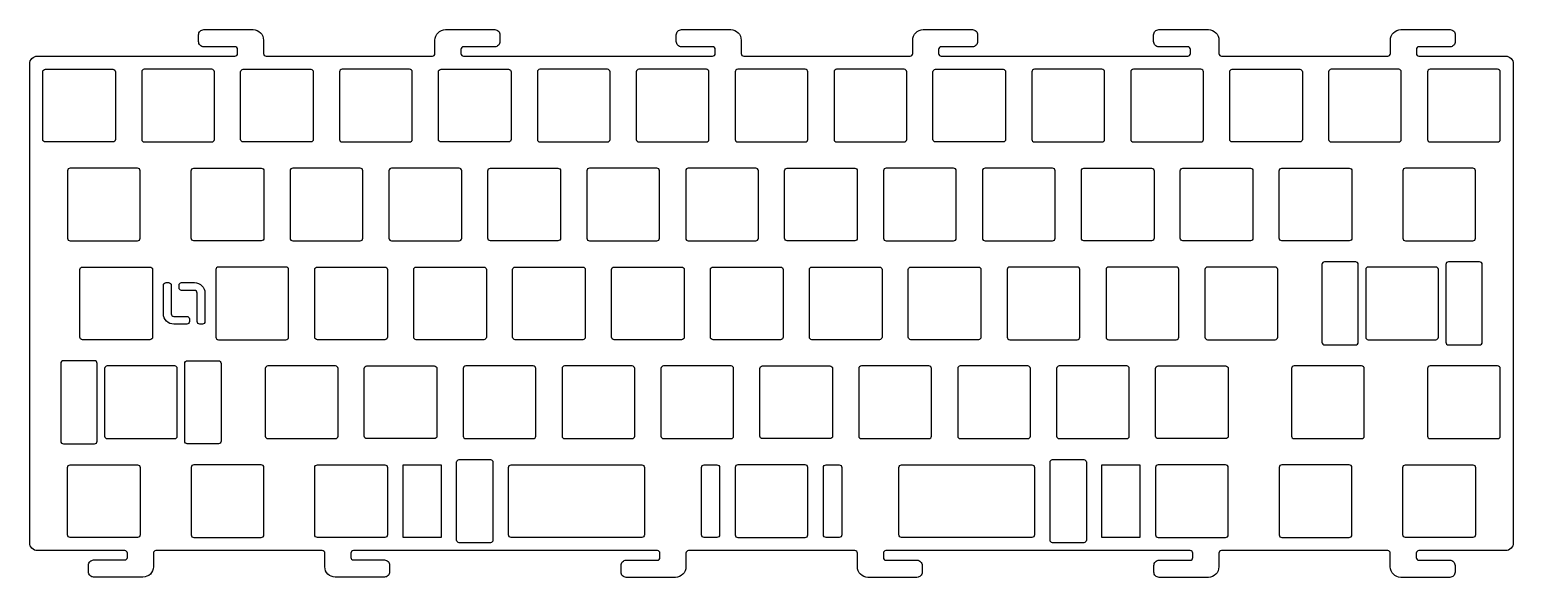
# Model space of a CAD drawing. Header units: millimetres. Extents: x -143 to 143, y -53 to 53.
import ezdxf

# ---------------------------------------------------------------- set-up
doc = ezdxf.new("R2010")
doc.units = ezdxf.units.MM
doc.layers.get('0').update_dxf_attribs({"linetype": 'CONTINUOUS'})

msp = doc.modelspace()

# ---------------------------------------------------------------- linework, layer by layer
for points in [[(-81.02, -48.9, 0.414214), (-80.52, -49.4), (-74.55, -49.4, -0.414214), (-73.55, -50.4), (-73.55, -51.7, -0.414214), (-74.55, -52.7), (-84.02, -52.7, -0.414214), (-86.02, -50.7), (-86.02, -48.1, 0.414214), (-86.52, -47.6), (-118.55, -47.6, 0.414214), (-119.05, -48.1), (-119.05, -50.7, -0.414214), (-121.05, -52.7), (-130.55, -52.7, -0.414214), (-131.55, -51.7), (-131.55, -50.4, -0.414214), (-130.55, -49.4), (-124.55, -49.4, 0.414214), (-124.05, -48.9), (-124.05, -48.1, 0.414214), (-124.55, -47.6), (-141.37, -47.6, -0.414214), (-142.87, -46.1), (-142.87, 46.15, -0.414214), (-141.37, 47.65), (-103.34, 47.65, 0.414214), (-102.84, 48.15), (-102.84, 48.95, 0.414214), (-103.34, 49.45), (-109.34, 49.45, -0.414214), (-110.34, 50.45), (-110.34, 51.75, -0.414214), (-109.34, 52.75), (-99.84, 52.75, -0.414214), (-97.84, 50.75), (-97.84, 48.15, 0.414214), (-97.34, 47.65), (-65.31, 47.65, 0.414214), (-64.81, 48.15), (-64.81, 50.75, -0.414214), (-62.81, 52.75), (-53.31, 52.75, -0.414214), (-52.31, 51.75), (-52.31, 50.45, -0.414214), (-53.31, 49.45), (-59.31, 49.45, 0.414214), (-59.81, 48.95), (-59.81, 48.15, 0.414214), (-59.31, 47.65), (-11.34, 47.65, 0.414214), (-10.84, 48.15), (-10.84, 48.95, 0.414214), (-11.34, 49.45), (-17.34, 49.45, -0.414214), (-18.34, 50.45), (-18.34, 51.75, -0.414214), (-17.34, 52.75), (-7.84, 52.75, -0.414214), (-5.84, 50.75), (-5.84, 48.15, 0.414214), (-5.34, 47.65), (26.69, 47.65, 0.414214), (27.19, 48.15), (27.19, 50.75, -0.414214), (29.19, 52.75), (38.69, 52.75, -0.414214), (39.69, 51.75), (39.69, 50.45, -0.414214), (38.69, 49.45), (32.69, 49.45, 0.414214), (32.19, 48.95), (32.19, 48.15, 0.414214), (32.69, 47.65), (80.17, 47.65, 0.414214), (80.67, 48.15), (80.67, 48.95, 0.414214), (80.17, 49.45), (74.6, 49.45, -0.414214), (73.6, 50.45), (73.6, 51.75, -0.414214), (74.6, 52.75), (84.17, 52.75, -0.414214), (86.17, 50.75), (86.17, 48.15, 0.414214), (86.67, 47.65), (118.7, 47.65, 0.414214), (119.2, 48.15), (119.2, 50.75, -0.414214), (121.2, 52.75), (130.7, 52.75, -0.414214), (131.7, 51.75), (131.7, 50.45, -0.414214), (130.7, 49.45), (124.7, 49.45, 0.414214), (124.2, 48.95), (124.2, 48.15, 0.414214), (124.7, 47.65), (141.37, 47.65, -0.414213), (142.87, 46.15), (142.87, -46.1, -0.414214), (141.37, -47.6), (124.68, -47.6, 0.414214), (124.18, -48.1), (124.18, -48.95, 0.414214), (124.68, -49.45), (130.65, -49.45, -0.414214), (131.65, -50.45), (131.65, -51.75, -0.414214), (130.65, -52.75), (121.18, -52.75, -0.414214), (119.18, -50.75), (119.18, -48.1, 0.414214), (118.68, -47.6), (86.65, -47.6, 0.414214), (86.15, -48.1), (86.15, -50.75, -0.414214), (84.15, -52.75), (74.65, -52.75, -0.414214), (73.65, -51.75), (73.65, -50.45, -0.414214), (74.65, -49.45), (80.65, -49.45, 0.414214), (81.15, -48.95), (81.15, -48.1, 0.414214), (80.65, -47.6), (22.05, -47.6, 0.414214), (21.55, -48.1), (21.55, -48.95, 0.414214), (22.05, -49.45), (28.02, -49.45, -0.414214), (29.02, -50.45), (29.02, -51.75, -0.414214), (28.02, -52.75), (18.55, -52.75, -0.414214), (16.55, -50.75), (16.55, -48.1, 0.414214), (16.05, -47.6), (-15.98, -47.6, 0.414214), (-16.48, -48.1), (-16.48, -50.75, -0.414214), (-18.48, -52.75), (-27.98, -52.75, -0.414214), (-28.98, -51.75), (-28.98, -50.45, -0.414214), (-27.98, -49.45), (-21.98, -49.45, 0.414214), (-21.48, -48.95), (-21.48, -48.1, 0.414214), (-21.98, -47.6), (-80.52, -47.6, 0.414214), (-81.02, -48.1)], [(-126.85, 31.12), (-139.85, 31.12, -0.414214), (-140.35, 31.62), (-140.35, 44.62, -0.414214), (-139.85, 45.12), (-126.85, 45.12, -0.414214), (-126.35, 44.62), (-126.35, 31.62, -0.414214)], [(-120.8, 45.12, 0.414214), (-121.3, 44.62), (-121.3, 31.62, 0.414214), (-120.8, 31.12), (-107.8, 31.12, 0.414214), (-107.3, 31.62), (-107.3, 44.62, 0.414214), (-107.8, 45.12)], [(-102.25, 31.62), (-102.25, 44.62, -0.414214), (-101.75, 45.12), (-88.75, 45.12, -0.414214), (-88.25, 44.62), (-88.25, 31.62, -0.414214), (-88.75, 31.12), (-101.75, 31.12, -0.414214)], [(-69.2, 44.62, 0.414214), (-69.7, 45.12), (-82.7, 45.12, 0.414214), (-83.2, 44.62), (-83.2, 31.62, 0.414214), (-82.7, 31.12), (-69.7, 31.12, 0.414214), (-69.2, 31.62)], [(-50.15, 44.62), (-50.15, 31.62, -0.414214), (-50.65, 31.12), (-63.65, 31.12, -0.414214), (-64.15, 31.62), (-64.15, 44.62, -0.414214), (-63.65, 45.12), (-50.65, 45.12, -0.414214)], [(-31.6, 31.12, 0.414214), (-31.1, 31.62), (-31.1, 44.62, 0.414214), (-31.6, 45.12), (-44.6, 45.12, 0.414214), (-45.1, 44.62), (-45.1, 31.62, 0.414214), (-44.6, 31.12)], [(-12.55, 31.12, 0.414214), (-12.05, 31.62), (-12.05, 44.62, 0.414214), (-12.55, 45.12), (-25.55, 45.12, 0.414214), (-26.05, 44.62), (-26.05, 31.62, 0.414214), (-25.55, 31.12)], [(-7, 31.62, 0.414214), (-6.5, 31.12), (6.5, 31.12, 0.414214), (7, 31.62), (7, 44.62, 0.414214), (6.5, 45.12), (-6.5, 45.12, 0.414214), (-7, 44.62)], [(25.55, 31.12, 0.414214), (26.05, 31.62), (26.05, 44.62, 0.414214), (25.55, 45.12), (12.55, 45.12, 0.414214), (12.05, 44.62), (12.05, 31.62, 0.414214), (12.55, 31.12)], [(31.1, 31.62), (31.1, 44.62, -0.414214), (31.6, 45.12), (44.6, 45.12, -0.414214), (45.1, 44.62), (45.1, 31.62, -0.414214), (44.6, 31.12), (31.6, 31.12, -0.414214)], [(64.15, 44.62, 0.414214), (63.65, 45.12), (50.65, 45.12, 0.414214), (50.15, 44.62), (50.15, 31.62, 0.414214), (50.65, 31.12), (63.65, 31.12, 0.414214), (64.15, 31.62)], [(69.2, 31.62, 0.414214), (69.7, 31.12), (82.7, 31.12, 0.414214), (83.2, 31.62), (83.2, 44.62, 0.414214), (82.7, 45.12), (69.7, 45.12, 0.414214), (69.2, 44.62)], [(88.75, 45.12), (101.75, 45.12, -0.414214), (102.25, 44.62), (102.25, 31.62, -0.414214), (101.75, 31.12), (88.75, 31.12, -0.414214), (88.25, 31.62), (88.25, 44.62, -0.414214)], [(107.3, 31.62, 0.414214), (107.8, 31.12), (120.8, 31.12, 0.414214), (121.3, 31.62), (121.3, 44.62, 0.414214), (120.8, 45.12), (107.8, 45.12, 0.414214), (107.3, 44.62)], [(126.85, 45.12, 0.414214), (126.35, 44.62), (126.35, 31.62, 0.414214), (126.85, 31.12), (139.85, 31.12, 0.414214), (140.35, 31.62), (140.35, 44.62, 0.414214), (139.85, 45.12)], [(-135.09, 26.07, 0.414214), (-135.59, 25.57), (-135.59, 12.57, 0.414214), (-135.09, 12.07), (-122.09, 12.07, 0.414214), (-121.59, 12.57), (-121.59, 25.57, 0.414214), (-122.09, 26.07)], [(-98.27, 12.07), (-111.27, 12.07, -0.414214), (-111.77, 12.57), (-111.77, 25.57, -0.414214), (-111.27, 26.07), (-98.27, 26.07, -0.414214), (-97.77, 25.57), (-97.77, 12.57, -0.414214)], [(-79.22, 12.07, 0.414214), (-78.72, 12.57), (-78.72, 25.57, 0.414214), (-79.22, 26.07), (-92.22, 26.07, 0.414214), (-92.72, 25.57), (-92.72, 12.57, 0.414214), (-92.22, 12.07)], [(-60.17, 12.07, 0.414214), (-59.67, 12.57), (-59.67, 25.57, 0.414214), (-60.17, 26.07), (-73.17, 26.07, 0.414214), (-73.67, 25.57), (-73.67, 12.57, 0.414214), (-73.17, 12.07)], [(-54.62, 12.57), (-54.62, 25.57, -0.414214), (-54.12, 26.07), (-41.12, 26.07, -0.414214), (-40.62, 25.57), (-40.62, 12.57, -0.414214), (-41.12, 12.07), (-54.12, 12.07, -0.414214)], [(-35.07, 26.07, 0.414214), (-35.57, 25.57), (-35.57, 12.57, 0.414214), (-35.07, 12.07), (-22.07, 12.07, 0.414214), (-21.57, 12.57), (-21.57, 25.57, 0.414214), (-22.07, 26.07)], [(-3.02, 12.07, 0.414214), (-2.52, 12.57), (-2.52, 25.57, 0.414214), (-3.02, 26.07), (-16.02, 26.07, 0.414214), (-16.52, 25.57), (-16.52, 12.57, 0.414214), (-16.02, 12.07)], [(16.03, 12.07), (3.03, 12.07, -0.414214), (2.53, 12.57), (2.53, 25.57, -0.414214), (3.03, 26.07), (16.03, 26.07, -0.414214), (16.53, 25.57), (16.53, 12.57, -0.414214)], [(22.08, 26.07, 0.414214), (21.58, 25.57), (21.58, 12.57, 0.414214), (22.08, 12.07), (35.08, 12.07, 0.414214), (35.58, 12.57), (35.58, 25.57, 0.414214), (35.08, 26.07)], [(41.13, 26.07, 0.414214), (40.63, 25.57), (40.63, 12.57, 0.414214), (41.13, 12.07), (54.13, 12.07, 0.414214), (54.63, 12.57), (54.63, 25.57, 0.414214), (54.13, 26.07)], [(73.68, 25.57), (73.68, 12.57, -0.414214), (73.18, 12.07), (60.18, 12.07, -0.414214), (59.68, 12.57), (59.68, 25.57, -0.414214), (60.18, 26.07), (73.18, 26.07, -0.414214)], [(79.23, 26.07), (92.23, 26.07, -0.414214), (92.73, 25.57), (92.73, 12.57, -0.414214), (92.23, 12.07), (79.23, 12.07, -0.414214), (78.73, 12.57), (78.73, 25.57, -0.414214)], [(97.78, 12.57), (97.78, 25.57, -0.414214), (98.28, 26.07), (111.28, 26.07, -0.414214), (111.78, 25.57), (111.78, 12.57, -0.414214), (111.28, 12.07), (98.28, 12.07, -0.414214)], [(135.09, 12.07, 0.414214), (135.59, 12.57), (135.59, 25.57, 0.414214), (135.09, 26.07), (122.09, 26.07, 0.414214), (121.59, 25.57), (121.59, 12.57, 0.414214), (122.09, 12.07)], [(-119.21, 6.52), (-119.21, -6.48, -0.414214), (-119.71, -6.98), (-132.71, -6.98, -0.414214), (-133.21, -6.48), (-133.21, 6.52, -0.414214), (-132.71, 7.02), (-119.71, 7.02, -0.414214)], [(-93.01, 6.52, 0.414214), (-93.51, 7.02), (-106.51, 7.02, 0.414214), (-107.01, 6.52), (-107.01, -6.48, 0.414214), (-106.51, -6.98), (-93.51, -6.98, 0.414214), (-93.01, -6.48)], [(-73.96, 6.52), (-73.96, -6.48, -0.414214), (-74.46, -6.98), (-87.46, -6.98, -0.414214), (-87.96, -6.48), (-87.96, 6.52, -0.414214), (-87.46, 7.02), (-74.46, 7.02, -0.414214)], [(-54.91, 6.52), (-54.91, -6.48, -0.414214), (-55.41, -6.98), (-68.41, -6.98, -0.414214), (-68.91, -6.48), (-68.91, 6.52, -0.414214), (-68.41, 7.02), (-55.41, 7.02, -0.414214)], [(-36.36, -6.98), (-49.36, -6.98, -0.414214), (-49.86, -6.48), (-49.86, 6.52, -0.414214), (-49.36, 7.02), (-36.36, 7.02, -0.414214), (-35.86, 6.52), (-35.86, -6.48, -0.414214)], [(-17.31, -6.98), (-30.31, -6.98, -0.414214), (-30.81, -6.48), (-30.81, 6.52, -0.414214), (-30.31, 7.02), (-17.31, 7.02, -0.414214), (-16.81, 6.52), (-16.81, -6.48, -0.414214)], [(-11.76, -6.48), (-11.76, 6.52, -0.414214), (-11.26, 7.02), (1.74, 7.02, -0.414214), (2.24, 6.52), (2.24, -6.48, -0.414214), (1.74, -6.98), (-11.26, -6.98, -0.414214)], [(21.29, 6.52), (21.29, -6.48, -0.414214), (20.79, -6.98), (7.79, -6.98, -0.414214), (7.29, -6.48), (7.29, 6.52, -0.414214), (7.79, 7.02), (20.79, 7.02, -0.414214)], [(40.34, 6.52), (40.34, -6.48, -0.414214), (39.84, -6.98), (26.84, -6.98, -0.414214), (26.34, -6.48), (26.34, 6.52, -0.414214), (26.84, 7.02), (39.84, 7.02, -0.414214)], [(58.89, -6.98, 0.414214), (59.39, -6.48), (59.39, 6.52, 0.414214), (58.89, 7.02), (45.89, 7.02, 0.414214), (45.39, 6.52), (45.39, -6.48, 0.414214), (45.89, -6.98)], [(64.44, -6.48, 0.414214), (64.94, -6.98), (77.94, -6.98, 0.414214), (78.44, -6.48), (78.44, 6.52, 0.414214), (77.94, 7.02), (64.94, 7.02, 0.414214), (64.44, 6.52)], [(96.99, -6.98, 0.414214), (97.49, -6.48), (97.49, 6.52, 0.414214), (96.99, 7.02), (83.99, 7.02, 0.414214), (83.49, 6.52), (83.49, -6.48, 0.414214), (83.99, -6.98)], [(106.51, 8.02, 0.414214), (106.01, 7.52), (106.01, -7.48, 0.414214), (106.51, -7.98), (112.51, -7.98, 0.414214), (113.01, -7.48), (113.01, 7.52, 0.414214), (112.51, 8.02)], [(114.44, -6.48, 0.414214), (114.94, -6.98), (127.94, -6.98, 0.414214), (128.44, -6.48), (128.44, 6.52, 0.414214), (127.94, 7.02), (114.94, 7.02, 0.414214), (114.44, 6.52)], [(136.88, 7.52, 0.414214), (136.38, 8.02), (130.38, 8.02, 0.414214), (129.88, 7.52), (129.88, -7.48, 0.414214), (130.38, -7.98), (136.38, -7.98, 0.414214), (136.88, -7.48)], [(-112.61, -3.98), (-115.11, -3.98, -0.414214), (-117.11, -1.98), (-117.11, 3.52, -0.414214), (-116.61, 4.02), (-116.11, 4.02, -0.414214), (-115.61, 3.52), (-115.61, -1.98, 0.414214), (-115.11, -2.48), (-112.61, -2.48, -0.414214), (-112.11, -2.98), (-112.11, -3.48, -0.414214)], [(-109.11, 2.02), (-109.11, -3.48, -0.414214), (-109.61, -3.98), (-110.11, -3.98, -0.414214), (-110.61, -3.48), (-110.61, 2.02, 0.414214), (-111.11, 2.52), (-113.61, 2.52, -0.414214), (-114.11, 3.02), (-114.11, 3.52, -0.414214), (-113.61, 4.02), (-111.11, 4.02, -0.414214)], [(-130.38, -27.03, 0.414214), (-129.88, -26.53), (-129.88, -11.53, 0.414214), (-130.38, -11.03), (-136.38, -11.03, 0.414214), (-136.88, -11.53), (-136.88, -26.53, 0.414214), (-136.38, -27.03)], [(-113.01, -26.53), (-113.01, -11.53, -0.414214), (-112.51, -11.03), (-106.51, -11.03, -0.414214), (-106.01, -11.53), (-106.01, -26.53, -0.414214), (-106.51, -27.03), (-112.51, -27.03, -0.414214)], [(-128.44, -25.53, 0.414214), (-127.94, -26.03), (-114.94, -26.03, 0.414214), (-114.44, -25.53), (-114.44, -12.53, 0.414214), (-114.94, -12.03), (-127.94, -12.03, 0.414214), (-128.44, -12.53)], [(-83.49, -12.53, 0.414214), (-83.99, -12.03), (-96.99, -12.03, 0.414214), (-97.49, -12.53), (-97.49, -25.53, 0.414214), (-96.99, -26.03), (-83.99, -26.03, 0.414214), (-83.49, -25.53)], [(-64.94, -26.03), (-77.94, -26.03, -0.414214), (-78.44, -25.53), (-78.44, -12.53, -0.414214), (-77.94, -12.03), (-64.94, -12.03, -0.414214), (-64.44, -12.53), (-64.44, -25.53, -0.414214)], [(-45.89, -26.03, 0.414214), (-45.39, -25.53), (-45.39, -12.53, 0.414214), (-45.89, -12.03), (-58.89, -12.03, 0.414214), (-59.39, -12.53), (-59.39, -25.53, 0.414214), (-58.89, -26.03)], [(-26.84, -26.03, 0.414214), (-26.34, -25.53), (-26.34, -12.53, 0.414214), (-26.84, -12.03), (-39.84, -12.03, 0.414214), (-40.34, -12.53), (-40.34, -25.53, 0.414214), (-39.84, -26.03)], [(-20.79, -12.03, 0.414214), (-21.29, -12.53), (-21.29, -25.53, 0.414214), (-20.79, -26.03), (-7.79, -26.03, 0.414214), (-7.29, -25.53), (-7.29, -12.53, 0.414214), (-7.79, -12.03)], [(-2.24, -25.53), (-2.24, -12.53, -0.414214), (-1.74, -12.03), (11.26, -12.03, -0.414214), (11.76, -12.53), (11.76, -25.53, -0.414214), (11.26, -26.03), (-1.74, -26.03, -0.414214)], [(30.31, -26.03, 0.414214), (30.81, -25.53), (30.81, -12.53, 0.414214), (30.31, -12.03), (17.31, -12.03, 0.414214), (16.81, -12.53), (16.81, -25.53, 0.414214), (17.31, -26.03)], [(36.36, -12.03, 0.414214), (35.86, -12.53), (35.86, -25.53, 0.414214), (36.36, -26.03), (49.36, -26.03, 0.414214), (49.86, -25.53), (49.86, -12.53, 0.414214), (49.36, -12.03)], [(54.91, -25.53, 0.414214), (55.41, -26.03), (68.41, -26.03, 0.414214), (68.91, -25.53), (68.91, -12.53, 0.414214), (68.41, -12.03), (55.41, -12.03, 0.414214), (54.91, -12.53)], [(74.46, -12.03), (87.46, -12.03, -0.414214), (87.96, -12.53), (87.96, -25.53, -0.414214), (87.46, -26.03), (74.46, -26.03, -0.414214), (73.96, -25.53), (73.96, -12.53, -0.414214)], [(100.16, -25.53, 0.414214), (100.66, -26.03), (113.66, -26.03, 0.414214), (114.16, -25.53), (114.16, -12.53, 0.414214), (113.66, -12.03), (100.66, -12.03, 0.414214), (100.16, -12.53)], [(140.35, -12.53, 0.414214), (139.85, -12.03), (126.85, -12.03, 0.414214), (126.35, -12.53), (126.35, -25.53, 0.414214), (126.85, -26.03), (139.85, -26.03, 0.414214), (140.35, -25.53)], [(-135.59, -44.58), (-135.59, -31.58, -0.414214), (-135.09, -31.08), (-122.09, -31.08, -0.414214), (-121.59, -31.58), (-121.59, -44.58, -0.414214), (-122.09, -45.08), (-135.09, -45.08, -0.414214)], [(-98.27, -45.08, 0.414214), (-97.77, -44.58), (-97.77, -31.58, 0.414214), (-98.27, -31.08), (-111.27, -31.08, 0.414214), (-111.77, -31.58), (-111.77, -44.58, 0.414214), (-111.27, -45.08)], [(-87.46, -31.08), (-74.46, -31.08, -0.414214), (-73.96, -31.58), (-73.96, -44.58, -0.414214), (-74.46, -45.08), (-87.46, -45.08, -0.414214), (-87.96, -44.58), (-87.96, -31.58, -0.414214)], [(-60.65, -45.58), (-60.65, -30.58, -0.414214), (-60.15, -30.08), (-54.15, -30.08, -0.414214), (-53.65, -30.58), (-53.65, -45.58, -0.414214), (-54.15, -46.08), (-60.15, -46.08, -0.414214)], [(-24.98, -45.08), (-50.15, -45.08, -0.414214), (-50.65, -44.58), (-50.65, -31.58, -0.414214), (-50.15, -31.08), (-24.98, -31.08, -0.414214), (-24.48, -31.58), (-24.48, -44.58, -0.414214)], [(-12.98, -31.08), (-10.5, -31.08, -0.414214), (-10, -31.58), (-10, -44.58, -0.414214), (-10.5, -45.08), (-12.98, -45.08, -0.414214), (-13.48, -44.58), (-13.48, -31.58, -0.414214)], [(6.5, -45.08, 0.414214), (7, -44.58), (7, -31.58, 0.414214), (6.5, -31.08), (-6.5, -31.08, 0.414214), (-7, -31.58), (-7, -44.58, 0.414214), (-6.5, -45.08)], [(13.05, -45.08), (10.5, -45.08, -0.414214), (10, -44.58), (10, -31.58, -0.414214), (10.5, -31.08), (13.05, -31.08, -0.414214), (13.55, -31.58), (13.55, -44.58, -0.414214)], [(24.55, -44.58), (24.55, -31.58, -0.414214), (25.05, -31.08), (50.15, -31.08, -0.414214), (50.65, -31.58), (50.65, -44.58, -0.414214), (50.15, -45.08), (25.05, -45.08, -0.414214)], [(54.15, -30.08), (60.15, -30.08, -0.414214), (60.65, -30.58), (60.65, -45.58, -0.414214), (60.15, -46.08), (54.15, -46.08, -0.414214), (53.65, -45.58), (53.65, -30.58, -0.414214)], [(87.96, -31.58, 0.414214), (87.46, -31.08), (74.46, -31.08, 0.414214), (73.96, -31.58), (73.96, -44.58, 0.414214), (74.46, -45.08), (87.46, -45.08, 0.414214), (87.96, -44.58)], [(97.78, -44.58, 0.414214), (98.28, -45.08), (111.28, -45.08, 0.414214), (111.78, -44.58), (111.78, -31.58, 0.414214), (111.28, -31.08), (98.28, -31.08, 0.414214), (97.78, -31.58)], [(121.59, -44.58), (121.59, -31.58, -0.414214), (122.09, -31.08), (135.09, -31.08, -0.414214), (135.59, -31.58), (135.59, -44.58, -0.414214), (135.09, -45.08), (122.09, -45.08, -0.414214)]]:
    msp.add_lwpolyline(points, format="xyb", close=True)
for points in [[(-63.65, -45.08), (-70.96, -45.08), (-70.96, -31.08), (-63.65, -31.08)], [(70.96, -45.08), (63.65, -45.08), (63.65, -31.08), (70.96, -31.08)]]:
    msp.add_lwpolyline(points, close=True)

doc.saveas('drawing.dxf')
